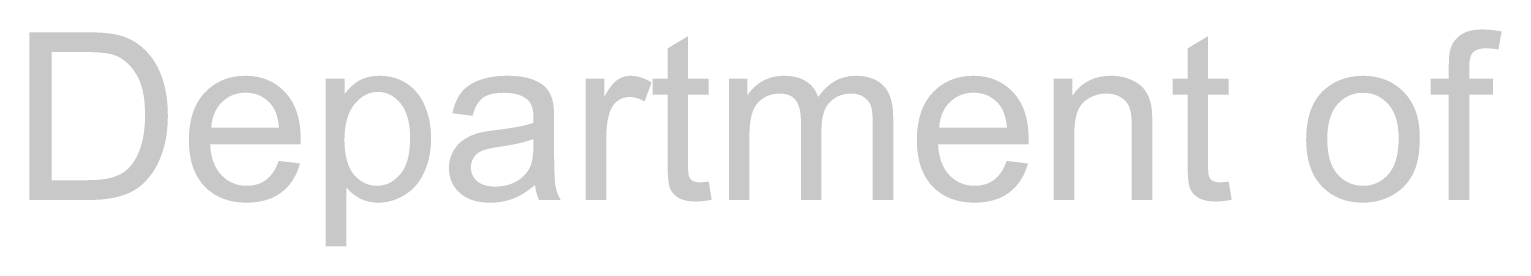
# Model space of a CAD drawing. Header units: millimetres. Extents: x 139 to 289, y 61 to 272.
# Drawn here: x 162.82 to 175.94, y 111.92 to 113.85 of the extents above; entities that cross this region are included whole.
import ezdxf

# ---------------------------------------------------------------- set-up
doc = ezdxf.new("R2010")
doc.units = ezdxf.units.MM
doc.layers.add('GREEN', color=96, linetype='Continuous')

# ---------------------------------------------------------------- blocks, each defined once
blk = doc.blocks.new('DECnewlogo')
at = {"layer": 'GREEN'}
h = blk.add_hatch(color=256, dxfattribs=at)
edge = h.paths.add_edge_path()
edge.add_spline(control_points=[(68.814, 14.419), (68.814, 14.419), (68.814, 17.089), (68.814, 17.089), (68.814, 17.089), (68.353, 17.089), (68.353, 17.089), (68.353, 17.089), (68.353, 17.495), (68.353, 17.495), (68.353, 17.495), (68.814, 17.495), (68.814, 17.495), (68.814, 17.495), (68.814, 17.822), (68.814, 17.822), (68.814, 18.029), (68.832, 18.182), (68.869, 18.283), (68.919, 18.418), (69.007, 18.527), (69.134, 18.611), (69.26, 18.695), (69.437, 18.737), (69.665, 18.737), (69.812, 18.737), (69.974, 18.72), (70.152, 18.685), (70.152, 18.685), (70.074, 18.231), (70.074, 18.231), (69.965, 18.25), (69.863, 18.259), (69.766, 18.259), (69.608, 18.259), (69.496, 18.226), (69.43, 18.158), (69.365, 18.091), (69.332, 17.964), (69.332, 17.779), (69.332, 17.779), (69.332, 17.495), (69.332, 17.495), (69.332, 17.495), (69.932, 17.495), (69.932, 17.495), (69.932, 17.495), (69.932, 17.089), (69.932, 17.089), (69.932, 17.089), (69.332, 17.089), (69.332, 17.089), (69.332, 17.089), (69.332, 14.419), (69.332, 14.419), (69.332, 14.419), (68.814, 14.419), (68.814, 14.419)], knot_values=[0, 0, 0, 0, 1, 1, 1, 2, 2, 2, 3, 3, 3, 4, 4, 4, 5, 5, 5, 6, 6, 6, 7, 7, 7, 8, 8, 8, 9, 9, 9, 10, 10, 10, 11, 11, 11, 12, 12, 12, 13, 13, 13, 14, 14, 14, 15, 15, 15, 16, 16, 16, 17, 17, 17, 18, 18, 18, 19, 19, 19, 19], degree=3, periodic=0)
edge = h.paths.add_edge_path(flags=16)
edge.add_spline(control_points=[(65.732, 15.957), (65.732, 15.563), (65.818, 15.268), (65.99, 15.072), (66.162, 14.876), (66.378, 14.778), (66.639, 14.778), (66.897, 14.778), (67.113, 14.877), (67.285, 15.074), (67.456, 15.271), (67.542, 15.571), (67.542, 15.975), (67.542, 16.355), (67.456, 16.643), (67.283, 16.839), (67.11, 17.035), (66.895, 17.133), (66.639, 17.133), (66.378, 17.133), (66.162, 17.035), (65.99, 16.84), (65.818, 16.645), (65.732, 16.351), (65.732, 15.957)], knot_values=[0, 0, 0, 0, 1, 1, 1, 2, 2, 2, 3, 3, 3, 4, 4, 4, 5, 5, 5, 6, 6, 6, 7, 7, 7, 8, 8, 8, 8], degree=3, periodic=0)
edge = h.paths.add_edge_path()
edge.add_spline(control_points=[(65.196, 15.957), (65.196, 16.527), (65.355, 16.948), (65.671, 17.223), (65.936, 17.45), (66.258, 17.564), (66.639, 17.564), (67.061, 17.564), (67.407, 17.426), (67.676, 17.149), (67.944, 16.872), (68.078, 16.489), (68.078, 16.001), (68.078, 15.605), (68.019, 15.293), (67.9, 15.067), (67.781, 14.84), (67.608, 14.663), (67.381, 14.538), (67.154, 14.413), (66.907, 14.35), (66.639, 14.35), (66.208, 14.35), (65.86, 14.488), (65.595, 14.764), (65.329, 15.04), (65.196, 15.438), (65.196, 15.957)], knot_values=[0, 0, 0, 0, 1, 1, 1, 2, 2, 2, 3, 3, 3, 4, 4, 4, 5, 5, 5, 6, 6, 6, 7, 7, 7, 8, 8, 8, 9, 9, 9, 9], degree=3, periodic=0)
edge = h.paths.add_edge_path()
edge.add_spline(control_points=[(63.233, 14.886), (63.233, 14.886), (63.309, 14.425), (63.309, 14.425), (63.162, 14.394), (63.031, 14.379), (62.915, 14.379), (62.725, 14.379), (62.579, 14.409), (62.474, 14.469), (62.37, 14.528), (62.297, 14.607), (62.254, 14.704), (62.212, 14.802), (62.191, 15.007), (62.191, 15.32), (62.191, 15.32), (62.191, 17.089), (62.191, 17.089), (62.191, 17.089), (61.808, 17.089), (61.808, 17.089), (61.808, 17.089), (61.808, 17.495), (61.808, 17.495), (61.808, 17.495), (62.191, 17.495), (62.191, 17.495), (62.191, 17.495), (62.191, 18.257), (62.191, 18.257), (62.191, 18.257), (62.709, 18.569), (62.709, 18.569), (62.709, 18.569), (62.709, 17.495), (62.709, 17.495), (62.709, 17.495), (63.233, 17.495), (63.233, 17.495), (63.233, 17.495), (63.233, 17.089), (63.233, 17.089), (63.233, 17.089), (62.709, 17.089), (62.709, 17.089), (62.709, 17.089), (62.709, 15.291), (62.709, 15.291), (62.709, 15.142), (62.718, 15.047), (62.736, 15.004), (62.755, 14.962), (62.785, 14.928), (62.826, 14.903), (62.868, 14.878), (62.927, 14.865), (63.004, 14.865), (63.062, 14.865), (63.139, 14.872), (63.233, 14.886)], knot_values=[0, 0, 0, 0, 1, 1, 1, 2, 2, 2, 3, 3, 3, 4, 4, 4, 5, 5, 5, 6, 6, 6, 7, 7, 7, 8, 8, 8, 9, 9, 9, 10, 10, 10, 11, 11, 11, 12, 12, 12, 13, 13, 13, 14, 14, 14, 15, 15, 15, 16, 16, 16, 17, 17, 17, 18, 18, 18, 19, 19, 19, 20, 20, 20, 20], degree=3, periodic=0)
edge = h.paths.add_edge_path()
edge.add_spline(control_points=[(58.796, 14.419), (58.796, 14.419), (58.796, 17.495), (58.796, 17.495), (58.796, 17.495), (59.265, 17.495), (59.265, 17.495), (59.265, 17.495), (59.265, 17.058), (59.265, 17.058), (59.491, 17.395), (59.818, 17.564), (60.244, 17.564), (60.43, 17.564), (60.6, 17.531), (60.755, 17.465), (60.911, 17.398), (61.027, 17.311), (61.104, 17.202), (61.182, 17.094), (61.236, 16.966), (61.267, 16.817), (61.286, 16.721), (61.296, 16.552), (61.296, 16.31), (61.296, 16.31), (61.296, 14.419), (61.296, 14.419), (61.296, 14.419), (60.774, 14.419), (60.774, 14.419), (60.774, 14.419), (60.774, 16.29), (60.774, 16.29), (60.774, 16.502), (60.754, 16.661), (60.714, 16.767), (60.673, 16.872), (60.601, 16.956), (60.498, 17.019), (60.394, 17.081), (60.273, 17.113), (60.134, 17.113), (59.912, 17.113), (59.721, 17.042), (59.559, 16.901), (59.398, 16.76), (59.318, 16.493), (59.318, 16.099), (59.318, 16.099), (59.318, 14.419), (59.318, 14.419), (59.318, 14.419), (58.796, 14.419), (58.796, 14.419)], knot_values=[0, 0, 0, 0, 1, 1, 1, 2, 2, 2, 3, 3, 3, 4, 4, 4, 5, 5, 5, 6, 6, 6, 7, 7, 7, 8, 8, 8, 9, 9, 9, 10, 10, 10, 11, 11, 11, 12, 12, 12, 13, 13, 13, 14, 14, 14, 15, 15, 15, 16, 16, 16, 17, 17, 17, 18, 18, 18, 18], degree=3, periodic=0)
edge = h.paths.add_edge_path(flags=16)
edge.add_spline(control_points=[(55.891, 16.253), (55.891, 16.253), (57.609, 16.253), (57.609, 16.253), (57.586, 16.511), (57.52, 16.705), (57.412, 16.835), (57.246, 17.035), (57.031, 17.136), (56.766, 17.136), (56.527, 17.136), (56.325, 17.056), (56.162, 16.895), (55.999, 16.735), (55.909, 16.521), (55.891, 16.253)], knot_values=[0, 0, 0, 0, 1, 1, 1, 2, 2, 2, 3, 3, 3, 4, 4, 4, 5, 5, 5, 5], degree=3, periodic=0)
edge = h.paths.add_edge_path()
edge.add_spline(control_points=[(57.603, 15.41), (57.603, 15.41), (58.142, 15.343), (58.142, 15.343), (58.057, 15.028), (57.899, 14.784), (57.67, 14.61), (57.44, 14.437), (57.146, 14.35), (56.789, 14.35), (56.339, 14.35), (55.983, 14.488), (55.719, 14.765), (55.456, 15.042), (55.324, 15.431), (55.324, 15.931), (55.324, 16.448), (55.457, 16.85), (55.723, 17.136), (55.99, 17.421), (56.335, 17.564), (56.76, 17.564), (57.171, 17.564), (57.508, 17.424), (57.768, 17.144), (58.029, 16.865), (58.159, 16.471), (58.159, 15.963), (58.159, 15.932), (58.158, 15.886), (58.156, 15.824), (58.156, 15.824), (55.862, 15.824), (55.862, 15.824), (55.882, 15.486), (55.977, 15.227), (56.149, 15.048), (56.321, 14.868), (56.535, 14.778), (56.792, 14.778), (56.983, 14.778), (57.146, 14.829), (57.282, 14.929), (57.417, 15.029), (57.524, 15.19), (57.603, 15.41)], knot_values=[0, 0, 0, 0, 1, 1, 1, 2, 2, 2, 3, 3, 3, 4, 4, 4, 5, 5, 5, 6, 6, 6, 7, 7, 7, 8, 8, 8, 9, 9, 9, 10, 10, 10, 11, 11, 11, 12, 12, 12, 13, 13, 13, 14, 14, 14, 15, 15, 15, 15], degree=3, periodic=0)
edge = h.paths.add_edge_path()
edge.add_spline(control_points=[(50.557, 14.419), (50.557, 14.419), (50.557, 17.495), (50.557, 17.495), (50.557, 17.495), (51.023, 17.495), (51.023, 17.495), (51.023, 17.495), (51.023, 17.063), (51.023, 17.063), (51.12, 17.214), (51.248, 17.335), (51.408, 17.427), (51.569, 17.519), (51.751, 17.564), (51.956, 17.564), (52.183, 17.564), (52.37, 17.517), (52.516, 17.423), (52.662, 17.328), (52.765, 17.196), (52.824, 17.026), (53.068, 17.385), (53.384, 17.564), (53.774, 17.564), (54.079, 17.564), (54.314, 17.48), (54.478, 17.311), (54.642, 17.142), (54.724, 16.882), (54.724, 16.531), (54.724, 16.531), (54.724, 14.419), (54.724, 14.419), (54.724, 14.419), (54.206, 14.419), (54.206, 14.419), (54.206, 14.419), (54.206, 16.357), (54.206, 16.357), (54.206, 16.565), (54.189, 16.715), (54.155, 16.807), (54.122, 16.899), (54.06, 16.973), (53.971, 17.029), (53.883, 17.085), (53.778, 17.113), (53.658, 17.113), (53.442, 17.113), (53.263, 17.041), (53.12, 16.897), (52.977, 16.753), (52.906, 16.523), (52.906, 16.206), (52.906, 16.206), (52.906, 14.419), (52.906, 14.419), (52.906, 14.419), (52.384, 14.419), (52.384, 14.419), (52.384, 14.419), (52.384, 16.418), (52.384, 16.418), (52.384, 16.649), (52.342, 16.823), (52.257, 16.939), (52.172, 17.055), (52.033, 17.113), (51.84, 17.113), (51.693, 17.113), (51.557, 17.074), (51.433, 16.997), (51.308, 16.92), (51.218, 16.807), (51.162, 16.658), (51.106, 16.509), (51.078, 16.295), (51.078, 16.015), (51.078, 16.015), (51.078, 14.419), (51.078, 14.419), (51.078, 14.419), (50.557, 14.419), (50.557, 14.419)], knot_values=[0, 0, 0, 0, 1, 1, 1, 2, 2, 2, 3, 3, 3, 4, 4, 4, 5, 5, 5, 6, 6, 6, 7, 7, 7, 8, 8, 8, 9, 9, 9, 10, 10, 10, 11, 11, 11, 12, 12, 12, 13, 13, 13, 14, 14, 14, 15, 15, 15, 16, 16, 16, 17, 17, 17, 18, 18, 18, 19, 19, 19, 20, 20, 20, 21, 21, 21, 22, 22, 22, 23, 23, 23, 24, 24, 24, 25, 25, 25, 26, 26, 26, 27, 27, 27, 28, 28, 28, 28], degree=3, periodic=0)
edge = h.paths.add_edge_path()
edge.add_spline(control_points=[(50.047, 14.886), (50.047, 14.886), (50.122, 14.425), (50.122, 14.425), (49.976, 14.394), (49.844, 14.379), (49.729, 14.379), (49.539, 14.379), (49.393, 14.409), (49.288, 14.469), (49.184, 14.528), (49.111, 14.607), (49.068, 14.704), (49.026, 14.802), (49.005, 15.007), (49.005, 15.32), (49.005, 15.32), (49.005, 17.089), (49.005, 17.089), (49.005, 17.089), (48.622, 17.089), (48.622, 17.089), (48.622, 17.089), (48.622, 17.495), (48.622, 17.495), (48.622, 17.495), (49.005, 17.495), (49.005, 17.495), (49.005, 17.495), (49.005, 18.257), (49.005, 18.257), (49.005, 18.257), (49.523, 18.569), (49.523, 18.569), (49.523, 18.569), (49.523, 17.495), (49.523, 17.495), (49.523, 17.495), (50.047, 17.495), (50.047, 17.495), (50.047, 17.495), (50.047, 17.089), (50.047, 17.089), (50.047, 17.089), (49.523, 17.089), (49.523, 17.089), (49.523, 17.089), (49.523, 15.291), (49.523, 15.291), (49.523, 15.142), (49.532, 15.047), (49.551, 15.004), (49.569, 14.962), (49.599, 14.928), (49.64, 14.903), (49.682, 14.878), (49.741, 14.865), (49.818, 14.865), (49.876, 14.865), (49.953, 14.872), (50.047, 14.886)], knot_values=[0, 0, 0, 0, 1, 1, 1, 2, 2, 2, 3, 3, 3, 4, 4, 4, 5, 5, 5, 6, 6, 6, 7, 7, 7, 8, 8, 8, 9, 9, 9, 10, 10, 10, 11, 11, 11, 12, 12, 12, 13, 13, 13, 14, 14, 14, 15, 15, 15, 16, 16, 16, 17, 17, 17, 18, 18, 18, 19, 19, 19, 20, 20, 20, 20], degree=3, periodic=0)
edge = h.paths.add_edge_path()
edge.add_spline(control_points=[(46.928, 14.419), (46.928, 14.419), (46.928, 17.495), (46.928, 17.495), (46.928, 17.495), (47.397, 17.495), (47.397, 17.495), (47.397, 17.495), (47.397, 17.029), (47.397, 17.029), (47.517, 17.247), (47.627, 17.391), (47.729, 17.46), (47.83, 17.53), (47.942, 17.564), (48.063, 17.564), (48.239, 17.564), (48.418, 17.508), (48.599, 17.396), (48.599, 17.396), (48.42, 16.913), (48.42, 16.913), (48.292, 16.988), (48.165, 17.026), (48.037, 17.026), (47.923, 17.026), (47.821, 16.992), (47.73, 16.923), (47.64, 16.854), (47.575, 16.759), (47.536, 16.638), (47.478, 16.452), (47.449, 16.25), (47.449, 16.029), (47.449, 16.029), (47.449, 14.419), (47.449, 14.419), (47.449, 14.419), (46.928, 14.419), (46.928, 14.419)], knot_values=[0, 0, 0, 0, 1, 1, 1, 2, 2, 2, 3, 3, 3, 4, 4, 4, 5, 5, 5, 6, 6, 6, 7, 7, 7, 8, 8, 8, 9, 9, 9, 10, 10, 10, 11, 11, 11, 12, 12, 12, 13, 13, 13, 13], degree=3, periodic=0)
edge = h.paths.add_edge_path(flags=16)
edge.add_spline(control_points=[(45.599, 15.963), (45.41, 15.886), (45.126, 15.82), (44.747, 15.766), (44.533, 15.735), (44.381, 15.7), (44.293, 15.662), (44.204, 15.623), (44.135, 15.567), (44.087, 15.492), (44.039, 15.418), (44.015, 15.335), (44.015, 15.245), (44.015, 15.106), (44.067, 14.99), (44.172, 14.897), (44.278, 14.804), (44.432, 14.758), (44.634, 14.758), (44.835, 14.758), (45.014, 14.802), (45.17, 14.89), (45.327, 14.978), (45.441, 15.098), (45.515, 15.25), (45.571, 15.368), (45.599, 15.542), (45.599, 15.772), (45.599, 15.772), (45.599, 15.963), (45.599, 15.963)], knot_values=[0, 0, 0, 0, 1, 1, 1, 2, 2, 2, 3, 3, 3, 4, 4, 4, 5, 5, 5, 6, 6, 6, 7, 7, 7, 8, 8, 8, 9, 9, 9, 10, 10, 10, 10], degree=3, periodic=0)
edge = h.paths.add_edge_path()
edge.add_spline(control_points=[(45.642, 14.799), (45.449, 14.635), (45.263, 14.519), (45.085, 14.451), (44.906, 14.384), (44.714, 14.35), (44.51, 14.35), (44.172, 14.35), (43.912, 14.432), (43.731, 14.597), (43.549, 14.762), (43.459, 14.973), (43.459, 15.23), (43.459, 15.381), (43.493, 15.518), (43.561, 15.643), (43.63, 15.767), (43.72, 15.867), (43.831, 15.943), (43.942, 16.018), (44.067, 16.075), (44.206, 16.114), (44.308, 16.141), (44.462, 16.167), (44.669, 16.192), (45.09, 16.242), (45.4, 16.302), (45.599, 16.371), (45.601, 16.443), (45.602, 16.488), (45.602, 16.507), (45.602, 16.72), (45.552, 16.869), (45.454, 16.956), (45.321, 17.074), (45.123, 17.133), (44.86, 17.133), (44.615, 17.133), (44.434, 17.09), (44.317, 17.004), (44.2, 16.918), (44.114, 16.766), (44.058, 16.548), (44.058, 16.548), (43.548, 16.617), (43.548, 16.617), (43.595, 16.836), (43.671, 17.012), (43.777, 17.146), (43.883, 17.28), (44.037, 17.383), (44.238, 17.456), (44.438, 17.528), (44.671, 17.564), (44.935, 17.564), (45.198, 17.564), (45.411, 17.533), (45.576, 17.472), (45.74, 17.41), (45.86, 17.332), (45.938, 17.239), (46.015, 17.145), (46.069, 17.027), (46.1, 16.884), (46.117, 16.795), (46.126, 16.635), (46.126, 16.403), (46.126, 16.403), (46.126, 15.708), (46.126, 15.708), (46.126, 15.223), (46.137, 14.917), (46.159, 14.789), (46.181, 14.66), (46.225, 14.537), (46.291, 14.419), (46.291, 14.419), (45.746, 14.419), (45.746, 14.419), (45.692, 14.527), (45.658, 14.654), (45.642, 14.799)], knot_values=[0, 0, 0, 0, 1, 1, 1, 2, 2, 2, 3, 3, 3, 4, 4, 4, 5, 5, 5, 6, 6, 6, 7, 7, 7, 8, 8, 8, 9, 9, 9, 10, 10, 10, 11, 11, 11, 12, 12, 12, 13, 13, 13, 14, 14, 14, 15, 15, 15, 16, 16, 16, 17, 17, 17, 18, 18, 18, 19, 19, 19, 20, 20, 20, 21, 21, 21, 22, 22, 22, 23, 23, 23, 24, 24, 24, 25, 25, 25, 26, 26, 26, 27, 27, 27, 27], degree=3, periodic=0)
edge = h.paths.add_edge_path(flags=16)
edge.add_spline(control_points=[(40.809, 15.94), (40.809, 15.544), (40.889, 15.251), (41.049, 15.062), (41.209, 14.873), (41.403, 14.778), (41.631, 14.778), (41.863, 14.778), (42.061, 14.876), (42.226, 15.072), (42.391, 15.268), (42.474, 15.572), (42.474, 15.983), (42.474, 16.375), (42.393, 16.669), (42.232, 16.864), (42.071, 17.059), (41.878, 17.156), (41.654, 17.156), (41.432, 17.156), (41.236, 17.052), (41.065, 16.845), (40.894, 16.637), (40.809, 16.336), (40.809, 15.94)], knot_values=[0, 0, 0, 0, 1, 1, 1, 2, 2, 2, 3, 3, 3, 4, 4, 4, 5, 5, 5, 6, 6, 6, 7, 7, 7, 8, 8, 8, 8], degree=3, periodic=0)
edge = h.paths.add_edge_path()
edge.add_spline(control_points=[(40.337, 13.241), (40.337, 13.241), (40.337, 17.495), (40.337, 17.495), (40.337, 17.495), (40.812, 17.495), (40.812, 17.495), (40.812, 17.495), (40.812, 17.095), (40.812, 17.095), (40.924, 17.252), (41.05, 17.369), (41.191, 17.447), (41.332, 17.525), (41.503, 17.564), (41.703, 17.564), (41.966, 17.564), (42.198, 17.497), (42.399, 17.362), (42.599, 17.226), (42.751, 17.036), (42.853, 16.79), (42.956, 16.543), (43.007, 16.274), (43.007, 15.98), (43.007, 15.666), (42.95, 15.382), (42.837, 15.13), (42.724, 14.878), (42.56, 14.685), (42.345, 14.551), (42.13, 14.417), (41.903, 14.35), (41.666, 14.35), (41.492, 14.35), (41.336, 14.387), (41.198, 14.46), (41.06, 14.533), (40.947, 14.626), (40.858, 14.738), (40.858, 14.738), (40.858, 13.241), (40.858, 13.241), (40.858, 13.241), (40.337, 13.241), (40.337, 13.241)], knot_values=[0, 0, 0, 0, 1, 1, 1, 2, 2, 2, 3, 3, 3, 4, 4, 4, 5, 5, 5, 6, 6, 6, 7, 7, 7, 8, 8, 8, 9, 9, 9, 10, 10, 10, 11, 11, 11, 12, 12, 12, 13, 13, 13, 14, 14, 14, 15, 15, 15, 15], degree=3, periodic=0)
edge = h.paths.add_edge_path(flags=16)
edge.add_spline(control_points=[(37.432, 16.253), (37.432, 16.253), (39.149, 16.253), (39.149, 16.253), (39.126, 16.511), (39.06, 16.705), (38.952, 16.835), (38.786, 17.035), (38.571, 17.136), (38.306, 17.136), (38.067, 17.136), (37.866, 17.056), (37.703, 16.895), (37.539, 16.735), (37.449, 16.521), (37.432, 16.253)], knot_values=[0, 0, 0, 0, 1, 1, 1, 2, 2, 2, 3, 3, 3, 4, 4, 4, 5, 5, 5, 5], degree=3, periodic=0)
edge = h.paths.add_edge_path()
edge.add_spline(control_points=[(39.143, 15.41), (39.143, 15.41), (39.682, 15.343), (39.682, 15.343), (39.597, 15.028), (39.44, 14.784), (39.21, 14.61), (38.98, 14.437), (38.687, 14.35), (38.33, 14.35), (37.88, 14.35), (37.523, 14.488), (37.259, 14.765), (36.996, 15.042), (36.864, 15.431), (36.864, 15.931), (36.864, 16.448), (36.997, 16.85), (37.264, 17.136), (37.53, 17.421), (37.876, 17.564), (38.301, 17.564), (38.712, 17.564), (39.048, 17.424), (39.308, 17.144), (39.569, 16.865), (39.699, 16.471), (39.699, 15.963), (39.699, 15.932), (39.698, 15.886), (39.697, 15.824), (39.697, 15.824), (37.403, 15.824), (37.403, 15.824), (37.422, 15.486), (37.518, 15.227), (37.69, 15.048), (37.861, 14.868), (38.076, 14.778), (38.332, 14.778), (38.524, 14.778), (38.687, 14.829), (38.822, 14.929), (38.957, 15.029), (39.064, 15.19), (39.143, 15.41)], knot_values=[0, 0, 0, 0, 1, 1, 1, 2, 2, 2, 3, 3, 3, 4, 4, 4, 5, 5, 5, 6, 6, 6, 7, 7, 7, 8, 8, 8, 9, 9, 9, 10, 10, 10, 11, 11, 11, 12, 12, 12, 13, 13, 13, 14, 14, 14, 15, 15, 15, 15], degree=3, periodic=0)
edge = h.paths.add_edge_path(flags=16)
edge.add_spline(control_points=[(33.383, 14.92), (33.383, 14.92), (34.289, 14.92), (34.289, 14.92), (34.57, 14.92), (34.789, 14.946), (34.948, 14.999), (35.108, 15.051), (35.235, 15.124), (35.329, 15.219), (35.463, 15.352), (35.566, 15.531), (35.641, 15.756), (35.715, 15.981), (35.752, 16.253), (35.752, 16.574), (35.752, 17.018), (35.679, 17.359), (35.533, 17.598), (35.388, 17.836), (35.211, 17.996), (35.002, 18.077), (34.851, 18.135), (34.609, 18.164), (34.275, 18.164), (34.275, 18.164), (33.383, 18.164), (33.383, 18.164), (33.383, 18.164), (33.383, 14.92), (33.383, 14.92)], knot_values=[0, 0, 0, 0, 1, 1, 1, 2, 2, 2, 3, 3, 3, 4, 4, 4, 5, 5, 5, 6, 6, 6, 7, 7, 7, 8, 8, 8, 9, 9, 9, 10, 10, 10, 10], degree=3, periodic=0)
edge = h.paths.add_edge_path()
edge.add_spline(control_points=[(32.821, 14.419), (32.821, 14.419), (32.821, 18.665), (32.821, 18.665), (32.821, 18.665), (34.284, 18.665), (34.284, 18.665), (34.614, 18.665), (34.866, 18.645), (35.04, 18.604), (35.283, 18.548), (35.49, 18.447), (35.662, 18.3), (35.886, 18.111), (36.054, 17.869), (36.165, 17.575), (36.276, 17.28), (36.331, 16.944), (36.331, 16.565), (36.331, 16.243), (36.294, 15.957), (36.218, 15.708), (36.143, 15.459), (36.046, 15.253), (35.929, 15.09), (35.811, 14.927), (35.682, 14.798), (35.542, 14.704), (35.402, 14.611), (35.233, 14.54), (35.035, 14.492), (34.837, 14.443), (34.61, 14.419), (34.353, 14.419), (34.353, 14.419), (32.821, 14.419), (32.821, 14.419)], knot_values=[0, 0, 0, 0, 1, 1, 1, 2, 2, 2, 3, 3, 3, 4, 4, 4, 5, 5, 5, 6, 6, 6, 7, 7, 7, 8, 8, 8, 9, 9, 9, 10, 10, 10, 11, 11, 11, 12, 12, 12, 12], degree=3, periodic=0)

msp = doc.modelspace()

# ---------------------------------------------------------------- block references
at = {"layer": 'GREEN', "xscale": 0.3512359602556074, "yscale": 0.3512359602556145, "zscale": 0.3512359602556084}
msp.add_blockref('DECnewlogo', (151.297, 107.271), dxfattribs=at)

doc.saveas('drawing.dxf')
